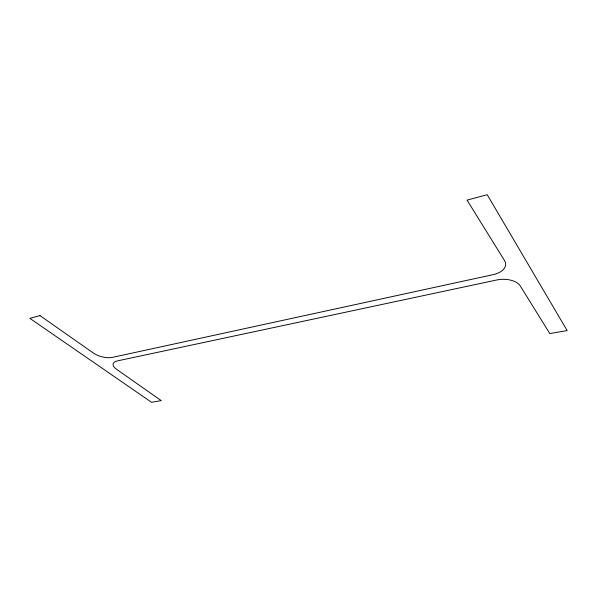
<?xml version="1.0" encoding="UTF-8"?>
<svg xmlns="http://www.w3.org/2000/svg" width="597" height="597" viewBox="0 0 597 597"><rect width="100%" height="100%" fill="white"/><g stroke="black" fill="none" stroke-linecap="round" stroke-linejoin="round"><path stroke-width="0.9" d="M39.984 315.612L29.85 318.35L151.541 402.303L161.265 400.624L116.467 369.222A13.492 5.866 14 0 1 117.37 360.909L496.682 279.993A18.246 10.022 -1 0 1 520.256 285.918L549.807 333.566L567.15 330.574L487.204 194.697L467.063 200.144L504.592 260.665A18.858 10.858 -0.9 0 1 493.197 274.635L112.408 357.379A13.955 6.171 14.9 0 1 93.408 353.058L39.984 315.612"/></g></svg>
